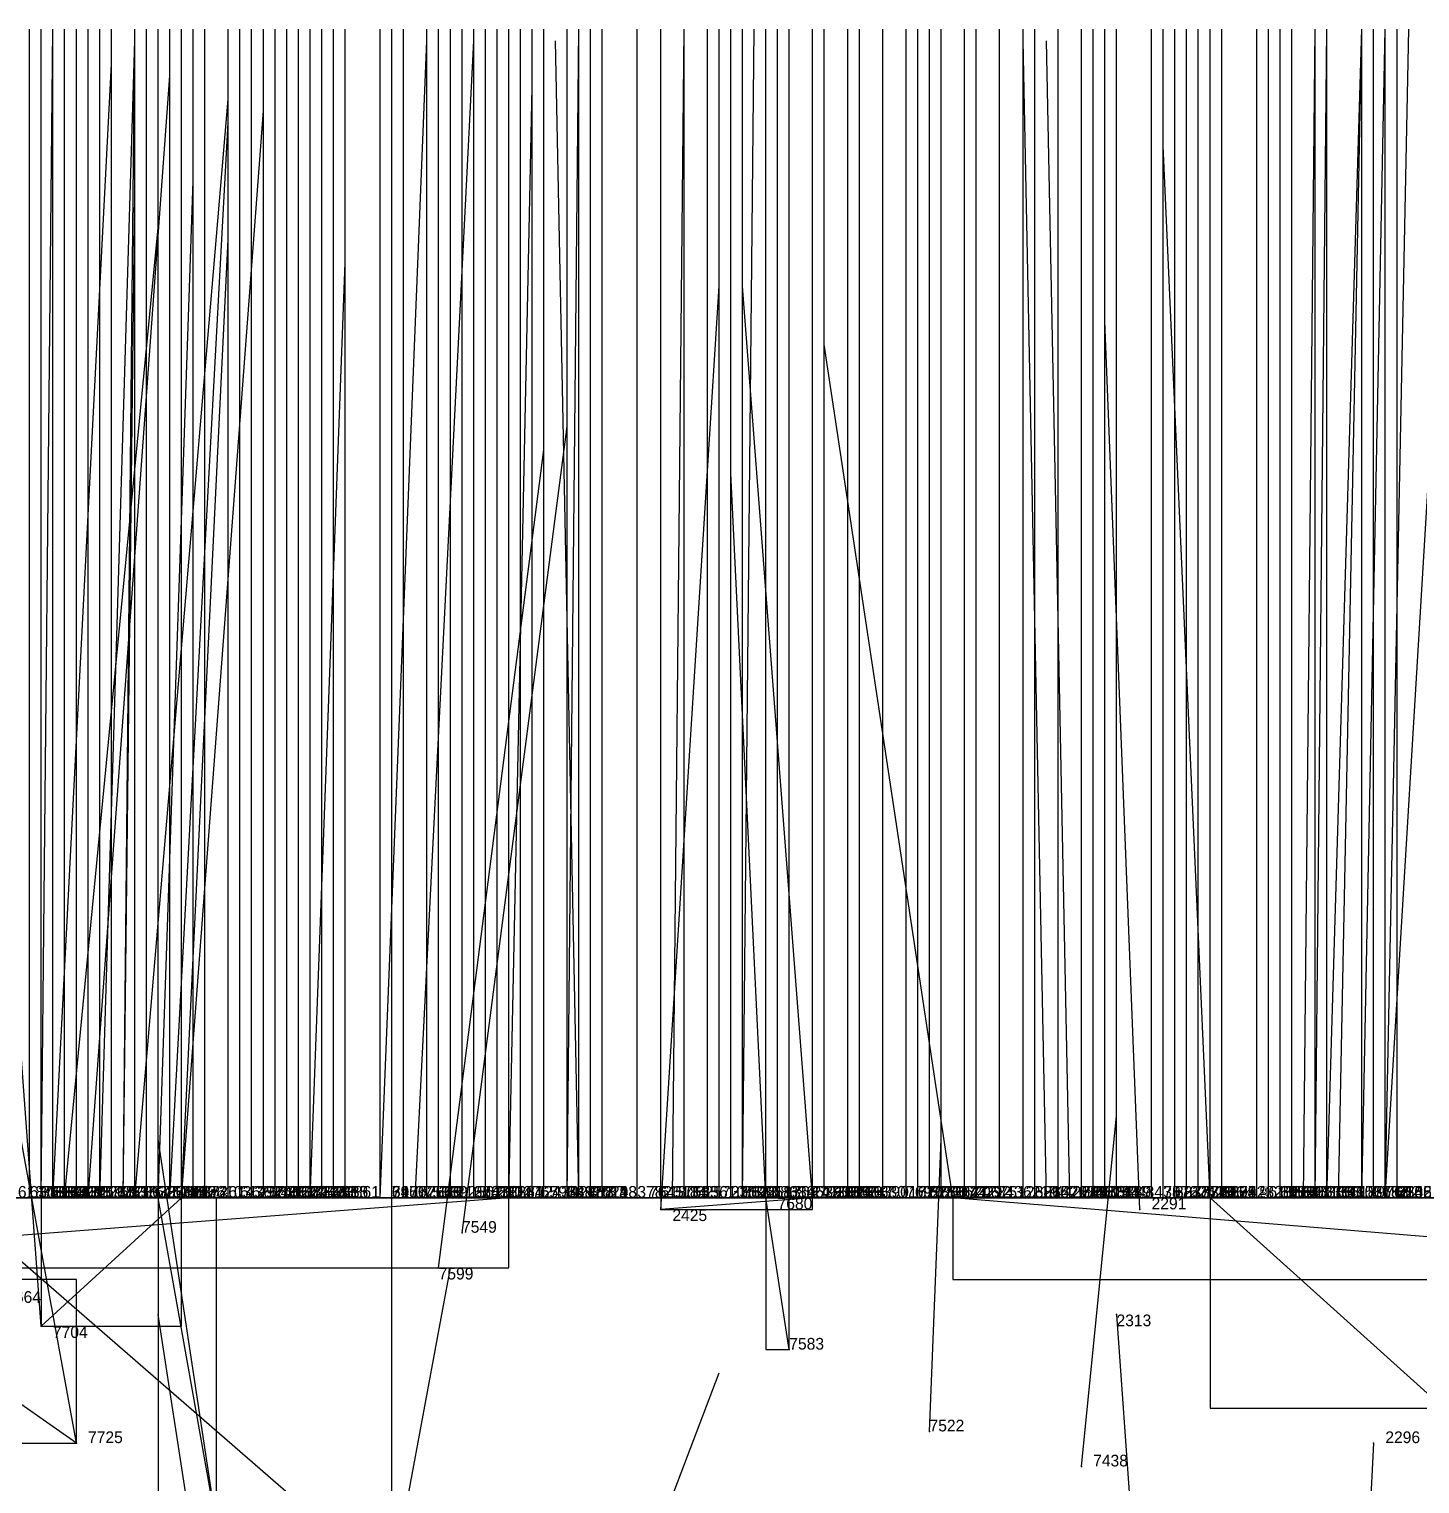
# Model space of a CAD drawing. Extents: x -0.07 to 1.1, y -0.07 to 1.1.
# Drawn here: x 0.792 to 0.911, y 0.9755 to 1.1 of the extents above; entities that cross this region are included whole.
import ezdxf

# ---------------------------------------------------------------- set-up
doc = ezdxf.new("R2010")
doc.units = 0
for name, color, linetype in [('Clients', 3, 'CONTINUOUS'), ('Facilities', 3, 'CONTINUOUS'), ('Facilities_lines', 3, 'CONTINUOUS'), ('Min_max_boxes', 1, 'CONTINUOUS'), ('Normals', 1, 'CONTINUOUS'), ('Source_points', 5, 'CONTINUOUS'), ('Text', 3, 'CONTINUOUS')]:
    doc.layers.add(name, color=color, linetype=linetype)

msp = doc.modelspace()

# ---------------------------------------------------------------- linework, layer by layer
at = {"layer": 'Clients', "color": 5}
for p in [(0.792, 1, 0.484), (0.793, 1, 0.161), (0.794, 1, 0.387), (0.794, 1, 0.425), (0.794, 1, 0.747), (0.795, 1, 0.404), (0.796, 1, 0.502), (0.797, 1, 0.424), (0.797, 1, 0.558), (0.798, 1, 0.571), (0.799, 1, 0.252), (0.8, 1, 0.984), (0.801, 1, 0.831), (0.802, 1, 0.346), (0.803, 1, 0.168), (0.803, 1, 0.984), (0.804, 1, 0.355), (0.805, 1, 0.173), (0.805, 1, 0.414), (0.805, 1, 0.744), (0.805, 1, 0.783), (0.806, 1, 0.631), (0.807, 1, 0.505), (0.809, 1, 0.633), (0.81, 1, 0.617), (0.811, 1, 0.713), (0.811, 1, 0.674), (0.812, 1, 0.136), (0.812, 1, 0.732), (0.813, 1, 0.1), (0.813, 1, 0.78), (0.814, 1, 0.285), (0.815, 1, 0.548), (0.815, 1, 0.743), (0.816, 1, 0.431), (0.816, 1, 0.236), (0.817, 1, 0.128), (0.817, 1, 0.122), (0.818, 1, 0.342), (0.819, 1, 0.439), (0.822, 1, 0.254), (0.823, 1, 0.55), (0.824, 1, 0.275), (0.826, 1, 0.096), (0.826, 1, 0.239), (0.826, 1, 0.871), (0.827, 1, 0.474), (0.828, 1, 0.331), (0.829, 1, 0.286), (0.829, 1, 0.636), (0.83, 1, 0.182), (0.83, 1, 0.728), (0.832, 1, 0.725), (0.833, 1, 0.627), (0.834, 1, 0.838), (0.835, 1, 0.809), (0.836, 1, 0.18), (0.838, 1, 0.104), (0.838, 1, 0.429), (0.838, 1, 0.607), (0.839, 1, 0.143), (0.839, 1, 0.42), (0.839, 1, 0.208), (0.841, 1, 0.714), (0.841, 1, 0.658), (0.844, 1, 0.279), (0.844, 1, 0.778), (0.846, 1, 0.539), (0.846, 1, 0.706), (0.848, 1, 0.579), (0.848, 1, 0.793), (0.85, 1, 0.659), (0.851, 1, 0.255), (0.852, 1, 0.157), (0.853, 1, 0.409), (0.853, 1, 0.325), (0.855, 1, 0.128), (0.855, 1, 0.664), (0.855, 1, 1), (0.857, 1, 0.547), (0.857, 1, 0.585), (0.859, 1, 0.396), (0.86, 1, 0.092), (0.86, 1, 0.117), (0.86, 1, 0.43), (0.86, 1, 0.319), (0.862, 1, 0.332), (0.862, 1, 0.512), (0.863, 1, 0.302), (0.863, 1, 0.492), (0.863, 1, 0.598), (0.865, 1, 0.287), (0.867, 1, 0.742), (0.867, 1, 0.867), (0.868, 1, 0.561), (0.868, 1, 0.807), (0.869, 1, 0.315), (0.869, 1, 0.697), (0.87, 1, 0.374), (0.87, 1, 0.279), (0.871, 1, 0.003), (0.872, 1, 0.722), (0.873, 1, 0.13), (0.875, 1, 0.827), (0.877, 1, 0.36), (0.877, 1, 0.682), (0.878, 1, 0.588), (0.88, 1, 0.224), (0.88, 1, 0.842), (0.882, 1, 0.123), (0.882, 1, 0.238), (0.882, 1, 0.163), (0.882, 1, 0.714), (0.884, 1, 0.291), (0.884, 1, 0.613), (0.885, 1, 0.127), (0.885, 1, 0.751), (0.888, 1, 0.764), (0.889, 1, 0.278), (0.889, 1, 0.547), (0.891, 1, 0.849), (0.892, 1, 0.421), (0.892, 1, 0.167), (0.892, 1, 0.247), (0.893, 1, 0.019), (0.893, 1, 0.253), (0.893, 1, 0.513), (0.893, 1, 0.768), (0.894, 1, 0.29), (0.894, 1, 0.34), (0.894, 1, 0.518), (0.894, 1, 0.634), (0.894, 1, 0.678), (0.897, 1, 0.187), (0.898, 1, 0.441), (0.898, 1, 0.634), (0.899, 1, 0.447), (0.899, 1, 0.252), (0.899, 1, 0.15), (0.899, 1, 0.309), (0.9, 1, 0.489), (0.902, 1, 0.592), (0.903, 1, 0.427), (0.903, 1, 0.864), (0.906, 1, 0.571), (0.907, 1, 0.263), (0.908, 1, 0.226), (0.909, 1, 0.523), (0.909, 1, 0.77), (0.846, 0.999), (0.793, 0.989, 1)]:
    msp.add_point(p, dxfattribs=at)
at = {"layer": 'Facilities', "color": 3}
for p in [(0.793, 1, 0.9), (0.794, 1, 0.052), (0.795, 1, 0.017), (0.797, 1, 0.039), (0.798, 1, 0.917), (0.8, 1, 0.909), (0.801, 1, 0.035), (0.804, 1, 0.971), (0.805, 1, 0.969), (0.805, 1, 0.892), (0.805, 1, 0.988), (0.816, 1, 0.107), (0.816, 1, 0.994), (0.822, 1, 0.913), (0.825, 1, 0.919), (0.831, 1, 0.092), (0.833, 1, 0.033), (0.836, 1, 0.086), (0.838, 1, 0.9), (0.839, 1, 0.067), (0.84, 1, 0.727), (0.847, 1, 0.911), (0.853, 1, 0.913), (0.856, 1, 0.314), (0.859, 1, 0.002), (0.862, 1, 0.524), (0.87, 1, 0.437), (0.873, 1, 0.092), (0.879, 1, 0.949), (0.881, 1, 0.927), (0.883, 1, 0.595), (0.883, 1, 0.957), (0.888, 1, 0.258), (0.89, 1, 0.086), (0.898, 1, 0.733), (0.899, 1, 0.786), (0.901, 1, 0.086), (0.902, 1, 0.45), (0.904, 1, 0.73), (0.906, 1, 0.875), (0.908, 1, 0.085), (0.908, 1, 0.817), (0.887, 0.999), (0.829, 0.997, 1), (0.827, 0.994, 1), (0.885, 0.99), (0.857, 0.987, 1), (0.869, 0.98, 1), (0.796, 0.979, 1), (0.907, 0.979), (0.882, 0.977, 1)]:
    msp.add_point(p, dxfattribs=at)
at = {"layer": 'Facilities_lines', "color": 3}
for p, q in [((0.862, 1, 0.524), (0.689, 1, 0.493)), ((0.862, 1, 0.524), (0.702, 1, 0.477)), ((0.862, 1, 0.524), (0.714, 1, 0.547)), ((0.84, 1, 0.727), (0.72, 1, 0.743)), ((0.84, 1, 0.727), (0.726, 1, 0.754)), ((0.862, 1, 0.524), (0.727, 1, 0.516)), ((0.87, 1, 0.437), (0.728, 1, 0.441)), ((0.87, 1, 0.437), (0.728, 1, 0.456)), ((0.84, 1, 0.727), (0.732, 1, 0.66)), ((0.856, 1, 0.314), (0.733, 1, 0.273)), ((0.862, 1, 0.524), (0.733, 1, 0.501)), ((0.84, 1, 0.727), (0.738, 1, 0.65)), ((0.84, 1, 0.727), (0.739, 1, 0.667)), ((0.84, 1, 0.727), (0.74, 1, 0.648)), ((0.888, 1, 0.258), (0.741, 1, 0.242)), ((0.862, 1, 0.524), (0.741, 1, 0.563)), ((0.862, 1, 0.524), (0.742, 1, 0.521)), ((0.87, 1, 0.437), (0.746, 1, 0.446)), ((0.862, 1, 0.524), (0.746, 1, 0.556)), ((0.888, 1, 0.258), (0.749, 1, 0.231)), ((0.888, 1, 0.258), (0.75, 1, 0.251)), ((0.856, 1, 0.314), (0.75, 1, 0.308)), ((0.888, 1, 0.258), (0.751, 1, 0.246)), ((0.87, 1, 0.437), (0.752, 1, 0.428)), ((0.856, 1, 0.314), (0.753, 1, 0.317)), ((0.87, 1, 0.437), (0.754, 1, 0.462)), ((0.833, 1, 0.033), (0.755, 0.994)), ((0.84, 1, 0.727), (0.755, 1, 0.776)), ((0.87, 1, 0.437), (0.757, 1, 0.435)), ((0.862, 1, 0.524), (0.757, 1, 0.524)), ((0.856, 1, 0.314), (0.762, 1, 0.28)), ((0.888, 1, 0.258), (0.763, 1, 0.255)), ((0.84, 1, 0.727), (0.763, 1, 0.711)), ((0.883, 1, 0.595), (0.763, 1, 0.591)), ((0.87, 1, 0.437), (0.765, 1, 0.392)), ((0.87, 1, 0.437), (0.765, 1, 0.464)), ((0.84, 1, 0.727), (0.768, 1, 0.724)), ((0.883, 1, 0.595), (0.769, 1, 0.577)), ((0.84, 1, 0.727), (0.771, 1, 0.78)), ((0.805, 1, 0.892), (0.772, 1, 0.887)), ((0.84, 1, 0.727), (0.773, 1, 0.76)), ((0.862, 1, 0.524), (0.778, 1, 0.507)), ((0.888, 1, 0.258), (0.779, 1, 0.237)), ((0.84, 1, 0.727), (0.779, 1, 0.658)), ((0.84, 1, 0.727), (0.78, 1, 0.77)), ((0.862, 1, 0.524), (0.781, 1, 0.554)), ((0.816, 1, 0.107), (0.783, 1, 0.204)), ((0.856, 1, 0.314), (0.785, 1, 0.352)), ((0.84, 1, 0.727), (0.785, 1, 0.681)), ((0.823, 0.967, 1), (0.785, 1, 0.998)), ((0.816, 1, 0.107), (0.787, 1, 0.183)), ((0.816, 1, 0.107), (0.787, 1, 0.122)), ((0.816, 1, 0.107), (0.788, 1, 0.175)), ((0.816, 1, 0.107), (0.789, 1, 0.186)), ((0.862, 1, 0.524), (0.789, 1, 0.555)), ((0.862, 1, 0.524), (0.791, 1, 0.533)), ((0.84, 1, 0.727), (0.791, 1, 0.679)), ((0.862, 1, 0.524), (0.792, 1, 0.484)), ((0.816, 1, 0.107), (0.793, 1, 0.161)), ((0.805, 1, 0.969), (0.793, 0.989, 1)), ((0.87, 1, 0.437), (0.794, 1, 0.387)), ((0.87, 1, 0.437), (0.794, 1, 0.425)), ((0.84, 1, 0.727), (0.794, 1, 0.747)), ((0.87, 1, 0.437), (0.795, 1, 0.404)), ((0.862, 1, 0.524), (0.796, 1, 0.502)), ((0.87, 1, 0.437), (0.797, 1, 0.424)), ((0.862, 1, 0.524), (0.797, 1, 0.558)), ((0.883, 1, 0.595), (0.798, 1, 0.571)), ((0.888, 1, 0.258), (0.799, 1, 0.252)), ((0.804, 1, 0.971), (0.8, 1, 0.984)), ((0.805, 1, 0.892), (0.801, 1, 0.831)), ((0.856, 1, 0.314), (0.802, 1, 0.346)), ((0.816, 1, 0.107), (0.803, 1, 0.168)), ((0.808, 0.972, 1), (0.803, 1, 0.984)), ((0.856, 1, 0.314), (0.804, 1, 0.355)), ((0.816, 1, 0.107), (0.805, 1, 0.173)), ((0.87, 1, 0.437), (0.805, 1, 0.414)), ((0.84, 1, 0.727), (0.805, 1, 0.744)), ((0.84, 1, 0.727), (0.805, 1, 0.783)), ((0.805, 1, 0.892), (0.826, 1, 0.871)), ((0.805, 1, 0.892), (0.867, 1, 0.867)), ((0.883, 1, 0.595), (0.806, 1, 0.631)), ((0.862, 1, 0.524), (0.807, 1, 0.505)), ((0.883, 1, 0.595), (0.809, 1, 0.633)), ((0.883, 1, 0.595), (0.81, 1, 0.617)), ((0.84, 1, 0.727), (0.811, 1, 0.713)), ((0.84, 1, 0.727), (0.811, 1, 0.674)), ((0.816, 1, 0.107), (0.812, 1, 0.136)), ((0.84, 1, 0.727), (0.812, 1, 0.732)), ((0.816, 1, 0.107), (0.813, 1, 0.1)), ((0.84, 1, 0.727), (0.813, 1, 0.78)), ((0.856, 1, 0.314), (0.814, 1, 0.285)), ((0.862, 1, 0.524), (0.815, 1, 0.548)), ((0.84, 1, 0.727), (0.815, 1, 0.743)), ((0.816, 1, 0.107), (0.882, 1, 0.123)), ((0.816, 1, 0.107), (0.873, 1, 0.13)), ((0.816, 1, 0.107), (0.852, 1, 0.157)), ((0.816, 1, 0.107), (0.817, 1, 0.128)), ((0.816, 1, 0.107), (0.86, 1, 0.117)), ((0.816, 1, 0.107), (0.817, 1, 0.122)), ((0.816, 1, 0.107), (0.885, 1, 0.127)), ((0.816, 1, 0.107), (0.838, 1, 0.104)), ((0.816, 1, 0.107), (0.839, 1, 0.143)), ((0.816, 1, 0.107), (0.836, 1, 0.18)), ((0.816, 1, 0.107), (0.826, 1, 0.096)), ((0.816, 1, 0.107), (0.83, 1, 0.182)), ((0.816, 1, 0.107), (0.855, 1, 0.128)), ((0.87, 1, 0.437), (0.816, 1, 0.431)), ((0.888, 1, 0.258), (0.816, 1, 0.236)), ((0.856, 1, 0.314), (0.818, 1, 0.342)), ((0.87, 1, 0.437), (0.819, 1, 0.439)), ((0.888, 1, 0.258), (0.822, 1, 0.254)), ((0.862, 1, 0.524), (0.823, 1, 0.55)), ((0.856, 1, 0.314), (0.824, 1, 0.275)), ((0.888, 1, 0.258), (0.826, 1, 0.239)), ((0.87, 1, 0.437), (0.827, 1, 0.474)), ((0.856, 1, 0.314), (0.828, 1, 0.331)), ((0.856, 1, 0.314), (0.829, 1, 0.286)), ((0.883, 1, 0.595), (0.829, 1, 0.636)), ((0.84, 1, 0.727), (0.83, 1, 0.728)), ((0.84, 1, 0.727), (0.832, 1, 0.725)), ((0.883, 1, 0.595), (0.833, 1, 0.627)), ((0.899, 1, 0.786), (0.834, 1, 0.838)), ((0.899, 1, 0.786), (0.835, 1, 0.809)), ((0.87, 1, 0.437), (0.838, 1, 0.429)), ((0.883, 1, 0.595), (0.838, 1, 0.607)), ((0.87, 1, 0.437), (0.839, 1, 0.42)), ((0.888, 1, 0.258), (0.839, 1, 0.208)), ((0.84, 1, 0.727), (0.882, 1, 0.714)), ((0.84, 1, 0.727), (0.846, 1, 0.706)), ((0.84, 1, 0.727), (0.841, 1, 0.714)), ((0.84, 1, 0.727), (0.869, 1, 0.697)), ((0.84, 1, 0.727), (0.841, 1, 0.658)), ((0.84, 1, 0.727), (0.872, 1, 0.722)), ((0.84, 1, 0.727), (0.85, 1, 0.659)), ((0.84, 1, 0.727), (0.855, 1, 0.664)), ((0.84, 1, 0.727), (0.877, 1, 0.682)), ((0.84, 1, 0.727), (0.867, 1, 0.742)), ((0.84, 1, 0.727), (0.844, 1, 0.778)), ((0.856, 1, 0.314), (0.844, 1, 0.279)), ((0.859, 1, 0.002), (0.846, 0.999)), ((0.862, 1, 0.524), (0.846, 1, 0.539)), ((0.883, 1, 0.595), (0.848, 1, 0.579)), ((0.899, 1, 0.786), (0.848, 1, 0.793)), ((0.888, 1, 0.258), (0.851, 1, 0.255)), ((0.87, 1, 0.437), (0.853, 1, 0.409)), ((0.856, 1, 0.314), (0.853, 1, 0.325)), ((0.857, 0.987, 1), (0.855, 1, 1)), ((0.856, 1, 0.314), (0.877, 1, 0.36)), ((0.856, 1, 0.314), (0.869, 1, 0.315)), ((0.856, 1, 0.314), (0.899, 1, 0.309)), ((0.856, 1, 0.314), (0.863, 1, 0.302)), ((0.856, 1, 0.314), (0.862, 1, 0.332)), ((0.856, 1, 0.314), (0.865, 1, 0.287)), ((0.856, 1, 0.314), (0.86, 1, 0.319)), ((0.856, 1, 0.314), (0.894, 1, 0.34)), ((0.862, 1, 0.524), (0.857, 1, 0.547)), ((0.883, 1, 0.595), (0.857, 1, 0.585)), ((0.87, 1, 0.437), (0.859, 1, 0.396)), ((0.873, 1, 0.092), (0.86, 1, 0.092)), ((0.87, 1, 0.437), (0.86, 1, 0.43)), ((0.862, 1, 0.524), (0.863, 1, 0.492)), ((0.862, 1, 0.524), (0.9, 1, 0.489)), ((0.862, 1, 0.524), (0.909, 1, 0.523)), ((0.862, 1, 0.524), (0.862, 1, 0.512)), ((0.862, 1, 0.524), (0.893, 1, 0.513)), ((0.862, 1, 0.524), (0.889, 1, 0.547)), ((0.862, 1, 0.524), (0.868, 1, 0.561)), ((0.862, 1, 0.524), (0.894, 1, 0.518)), ((0.883, 1, 0.595), (0.863, 1, 0.598)), ((0.899, 1, 0.786), (0.868, 1, 0.807)), ((0.87, 1, 0.437), (0.892, 1, 0.421)), ((0.87, 1, 0.437), (0.899, 1, 0.447)), ((0.87, 1, 0.437), (0.87, 1, 0.374)), ((0.87, 1, 0.437), (0.898, 1, 0.441)), ((0.87, 1, 0.437), (0.903, 1, 0.427)), ((0.888, 1, 0.258), (0.87, 1, 0.279)), ((0.956, 0.993), (0.871, 1, 0.003)), ((0.899, 1, 0.786), (0.875, 1, 0.827)), ((0.883, 1, 0.595), (0.878, 1, 0.588)), ((0.888, 1, 0.258), (0.88, 1, 0.224)), ((0.899, 1, 0.786), (0.88, 1, 0.842)), ((0.888, 1, 0.258), (0.882, 1, 0.238)), ((0.888, 1, 0.258), (0.882, 1, 0.163)), ((0.883, 1, 0.595), (0.898, 1, 0.634)), ((0.883, 1, 0.595), (0.894, 1, 0.634)), ((0.883, 1, 0.595), (0.884, 1, 0.613)), ((0.883, 1, 0.595), (0.906, 1, 0.571)), ((0.883, 1, 0.595), (0.902, 1, 0.592)), ((0.883, 1, 0.595), (0.894, 1, 0.678)), ((0.888, 1, 0.258), (0.884, 1, 0.291)), ((0.899, 1, 0.786), (0.885, 1, 0.751)), ((0.888, 1, 0.258), (0.899, 1, 0.252)), ((0.888, 1, 0.258), (0.897, 1, 0.187)), ((0.888, 1, 0.258), (0.899, 1, 0.15)), ((0.888, 1, 0.258), (0.908, 1, 0.226)), ((0.888, 1, 0.258), (0.892, 1, 0.167)), ((0.888, 1, 0.258), (0.907, 1, 0.263)), ((0.888, 1, 0.258), (0.914, 1, 0.271)), ((0.888, 1, 0.258), (0.893, 1, 0.253)), ((0.888, 1, 0.258), (0.894, 1, 0.29)), ((0.888, 1, 0.258), (0.889, 1, 0.278)), ((0.888, 1, 0.258), (0.892, 1, 0.247)), ((0.899, 1, 0.786), (0.888, 1, 0.764)), ((0.899, 1, 0.786), (0.891, 1, 0.849)), ((0.913, 0.982), (0.893, 1, 0.019)), ((0.899, 1, 0.786), (0.893, 1, 0.768)), ((0.899, 1, 0.786), (0.909, 1, 0.77)), ((0.906, 1, 0.875), (0.903, 1, 0.864)), ((0.796, 0.979, 1), (0.776, 0.993, 1))]:
    msp.add_line(p, q, dxfattribs=at)
at = {"layer": 'Min_max_boxes', "color": 1}
for p, q in [((0.689, 1, 0.477), (0.909, 1, 0.477)), ((0.909, 1, 0.477), (0.689, 1, 0.477)), ((0.689, 1, 0.563), (0.909, 1, 0.563)), ((0.909, 1, 0.563), (0.689, 1, 0.563)), ((0.72, 1, 0.648), (0.882, 1, 0.648)), ((0.882, 1, 0.648), (0.72, 1, 0.648)), ((0.72, 1, 0.783), (0.882, 1, 0.783)), ((0.882, 1, 0.783), (0.72, 1, 0.783)), ((0.728, 1, 0.374), (0.903, 1, 0.374)), ((0.903, 1, 0.374), (0.728, 1, 0.374)), ((0.728, 1, 0.474), (0.903, 1, 0.474)), ((0.903, 1, 0.474), (0.728, 1, 0.474)), ((0.733, 1, 0.273), (0.899, 1, 0.273)), ((0.899, 1, 0.273), (0.733, 1, 0.273)), ((0.733, 1, 0.36), (0.899, 1, 0.36)), ((0.899, 1, 0.36), (0.733, 1, 0.36)), ((0.741, 1, 0.15), (0.914, 1, 0.15)), ((0.914, 1, 0.15), (0.741, 1, 0.15)), ((0.741, 1, 0.291), (0.914, 1, 0.291)), ((0.914, 1, 0.291), (0.741, 1, 0.291)), ((0.833, 1), (0.755, 1)), ((0.833, 1, 0.033), (0.755, 1, 0.033)), ((0.763, 1, 0.571), (0.906, 1, 0.571)), ((0.906, 1, 0.571), (0.763, 1, 0.571)), ((0.763, 1, 0.678), (0.906, 1, 0.678)), ((0.906, 1, 0.678), (0.763, 1, 0.678)), ((0.772, 1, 0.831), (0.867, 1, 0.831)), ((0.867, 1, 0.831), (0.772, 1, 0.831)), ((0.772, 1, 0.892), (0.867, 1, 0.892)), ((0.867, 1, 0.892), (0.772, 1, 0.892)), ((0.783, 1, 0.096), (0.885, 1, 0.096)), ((0.885, 1, 0.096), (0.783, 1, 0.096)), ((0.783, 1, 0.204), (0.885, 1, 0.204)), ((0.885, 1, 0.204), (0.783, 1, 0.204)), ((0.823, 1, 0.998), (0.785, 1, 0.998)), ((0.823, 1, 1), (0.785, 1, 1)), ((0.805, 1, 0.969), (0.793, 1, 0.969)), ((0.793, 1, 0.969), (0.793, 0.989, 0.969)), ((0.805, 1, 1), (0.793, 1, 1)), ((0.793, 1, 1), (0.793, 0.989, 1)), ((0.793, 1, 0.969), (0.793, 1, 1)), ((0.8, 1, 0.971), (0.804, 1, 0.971)), ((0.804, 1, 0.971), (0.8, 1, 0.971)), ((0.8, 1, 0.971), (0.8, 1, 0.971)), ((0.8, 1, 0.984), (0.804, 1, 0.984)), ((0.804, 1, 0.984), (0.8, 1, 0.984)), ((0.8, 1, 0.984), (0.8, 1, 0.984)), ((0.8, 1, 0.971), (0.8, 1, 0.984)), ((0.8, 1, 0.971), (0.8, 1, 0.984)), ((0.808, 1, 0.984), (0.803, 1, 0.984)), ((0.803, 1, 0.984), (0.803, 0.972, 0.984)), ((0.808, 1, 1), (0.803, 1, 1)), ((0.803, 1, 1), (0.803, 0.972, 1)), ((0.803, 1, 0.984), (0.803, 1, 1)), ((0.804, 1, 0.971), (0.804, 1, 0.971)), ((0.804, 1, 0.984), (0.804, 1, 0.984)), ((0.804, 1, 0.971), (0.804, 1, 0.984)), ((0.804, 1, 0.971), (0.804, 1, 0.984)), ((0.805, 0.989, 0.969), (0.805, 1, 0.969)), ((0.805, 0.989, 1), (0.805, 1, 1)), ((0.805, 1, 0.969), (0.805, 1, 1)), ((0.808, 0.972, 0.984), (0.808, 1, 0.984)), ((0.808, 0.972, 1), (0.808, 1, 1)), ((0.808, 1, 0.984), (0.808, 1, 1)), ((0.823, 0.967, 0.998), (0.823, 1, 0.998)), ((0.823, 0.967, 1), (0.823, 1, 1)), ((0.823, 1, 0.998), (0.823, 1, 1)), ((0.833, 0.994), (0.833, 1)), ((0.833, 0.994, 0.033), (0.833, 1, 0.033)), ((0.833, 1), (0.833, 1, 0.033)), ((0.834, 1, 0.751), (0.909, 1, 0.751)), ((0.909, 1, 0.751), (0.834, 1, 0.751)), ((0.834, 1, 0.751), (0.834, 1, 0.751)), ((0.834, 1, 0.849), (0.909, 1, 0.849)), ((0.909, 1, 0.849), (0.834, 1, 0.849)), ((0.834, 1, 0.849), (0.834, 1, 0.849)), ((0.834, 1, 0.751), (0.834, 1, 0.849)), ((0.834, 1, 0.751), (0.834, 1, 0.849)), ((0.859, 1), (0.846, 1)), ((0.846, 1), (0.846, 0.999)), ((0.859, 1, 0.002), (0.846, 1, 0.002)), ((0.846, 1, 0.002), (0.846, 0.999, 0.002)), ((0.846, 1), (0.846, 1, 0.002)), ((0.857, 1, 1), (0.855, 1, 1)), ((0.855, 1, 1), (0.855, 0.987, 1)), ((0.857, 1, 1), (0.855, 1, 1)), ((0.855, 1, 1), (0.855, 0.987, 1)), ((0.855, 1, 1), (0.855, 1, 1)), ((0.857, 0.987, 1), (0.857, 1, 1)), ((0.857, 0.987, 1), (0.857, 1, 1)), ((0.857, 1, 1), (0.857, 1, 1)), ((0.859, 0.999), (0.859, 1)), ((0.859, 0.999, 0.002), (0.859, 1, 0.002)), ((0.859, 1), (0.859, 1, 0.002)), ((0.86, 1, 0.092), (0.873, 1, 0.092)), ((0.873, 1, 0.092), (0.86, 1, 0.092)), ((0.86, 1, 0.092), (0.86, 1, 0.092)), ((0.86, 1, 0.092), (0.873, 1, 0.092)), ((0.873, 1, 0.092), (0.86, 1, 0.092)), ((0.86, 1, 0.092), (0.86, 1, 0.092)), ((0.86, 1, 0.092), (0.86, 1, 0.092)), ((0.86, 1, 0.092), (0.86, 1, 0.092)), ((0.867, 1, 0.831), (0.867, 1, 0.831)), ((0.867, 1, 0.892), (0.867, 1, 0.892)), ((0.867, 1, 0.831), (0.867, 1, 0.892)), ((0.867, 1, 0.831), (0.867, 1, 0.892)), ((0.956, 1), (0.871, 1)), ((0.871, 1), (0.871, 0.993)), ((0.956, 1, 0.003), (0.871, 1, 0.003)), ((0.871, 1, 0.003), (0.871, 0.993, 0.003)), ((0.871, 1), (0.871, 1, 0.003)), ((0.873, 1, 0.092), (0.873, 1, 0.092)), ((0.873, 1, 0.092), (0.873, 1, 0.092)), ((0.873, 1, 0.092), (0.873, 1, 0.092)), ((0.873, 1, 0.092), (0.873, 1, 0.092)), ((0.882, 1, 0.648), (0.882, 1, 0.648)), ((0.882, 1, 0.783), (0.882, 1, 0.783)), ((0.882, 1, 0.648), (0.882, 1, 0.783)), ((0.882, 1, 0.648), (0.882, 1, 0.783)), ((0.885, 1, 0.096), (0.885, 1, 0.096)), ((0.885, 1, 0.204), (0.885, 1, 0.204)), ((0.885, 1, 0.096), (0.885, 1, 0.204)), ((0.885, 1, 0.096), (0.885, 1, 0.204)), ((0.913, 1), (0.893, 1)), ((0.893, 1), (0.893, 0.982)), ((0.913, 1, 0.019), (0.893, 1, 0.019)), ((0.893, 1, 0.019), (0.893, 0.982, 0.019)), ((0.893, 1), (0.893, 1, 0.019)), ((0.899, 1, 0.273), (0.899, 1, 0.273)), ((0.899, 1, 0.36), (0.899, 1, 0.36)), ((0.899, 1, 0.273), (0.899, 1, 0.36)), ((0.899, 1, 0.273), (0.899, 1, 0.36)), ((0.903, 1, 0.374), (0.903, 1, 0.374)), ((0.903, 1, 0.474), (0.903, 1, 0.474)), ((0.903, 1, 0.374), (0.903, 1, 0.474)), ((0.903, 1, 0.374), (0.903, 1, 0.474)), ((0.903, 1, 0.864), (0.906, 1, 0.864)), ((0.906, 1, 0.864), (0.903, 1, 0.864)), ((0.903, 1, 0.864), (0.903, 1, 0.864)), ((0.903, 1, 0.875), (0.906, 1, 0.875)), ((0.906, 1, 0.875), (0.903, 1, 0.875)), ((0.903, 1, 0.875), (0.903, 1, 0.875)), ((0.903, 1, 0.864), (0.903, 1, 0.875)), ((0.903, 1, 0.864), (0.903, 1, 0.875)), ((0.906, 1, 0.571), (0.906, 1, 0.571)), ((0.906, 1, 0.678), (0.906, 1, 0.678)), ((0.906, 1, 0.571), (0.906, 1, 0.678)), ((0.906, 1, 0.571), (0.906, 1, 0.678)), ((0.906, 1, 0.864), (0.906, 1, 0.864)), ((0.906, 1, 0.875), (0.906, 1, 0.875)), ((0.906, 1, 0.864), (0.906, 1, 0.875)), ((0.906, 1, 0.864), (0.906, 1, 0.875)), ((0.909, 1, 0.477), (0.909, 1, 0.477)), ((0.909, 1, 0.563), (0.909, 1, 0.563)), ((0.909, 1, 0.477), (0.909, 1, 0.563)), ((0.909, 1, 0.477), (0.909, 1, 0.563)), ((0.909, 1, 0.751), (0.909, 1, 0.751)), ((0.909, 1, 0.849), (0.909, 1, 0.849)), ((0.909, 1, 0.751), (0.909, 1, 0.849)), ((0.909, 1, 0.751), (0.909, 1, 0.849)), ((0.846, 0.999), (0.859, 0.999)), ((0.846, 0.999, 0.002), (0.859, 0.999, 0.002)), ((0.846, 0.999), (0.846, 0.999, 0.002)), ((0.859, 0.999), (0.859, 0.999, 0.002)), ((0.755, 0.994), (0.833, 0.994)), ((0.755, 0.994, 0.033), (0.833, 0.994, 0.033)), ((0.833, 0.994), (0.833, 0.994, 0.033)), ((0.796, 0.993, 1), (0.776, 0.993, 1)), ((0.796, 0.993, 1), (0.776, 0.993, 1)), ((0.796, 0.979, 1), (0.796, 0.993, 1)), ((0.796, 0.979, 1), (0.796, 0.993, 1)), ((0.796, 0.993, 1), (0.796, 0.993, 1)), ((0.871, 0.993), (0.956, 0.993)), ((0.871, 0.993, 0.003), (0.956, 0.993, 0.003)), ((0.871, 0.993), (0.871, 0.993, 0.003)), ((0.793, 0.989, 0.969), (0.805, 0.989, 0.969)), ((0.793, 0.989, 1), (0.805, 0.989, 1)), ((0.793, 0.989, 0.969), (0.793, 0.989, 1)), ((0.805, 0.989, 0.969), (0.805, 0.989, 1)), ((0.855, 0.987, 1), (0.857, 0.987, 1)), ((0.855, 0.987, 1), (0.857, 0.987, 1)), ((0.855, 0.987, 1), (0.855, 0.987, 1)), ((0.857, 0.987, 1), (0.857, 0.987, 1)), ((0.893, 0.982), (0.913, 0.982)), ((0.893, 0.982, 0.019), (0.913, 0.982, 0.019)), ((0.893, 0.982), (0.893, 0.982, 0.019)), ((0.776, 0.979, 1), (0.796, 0.979, 1)), ((0.776, 0.979, 1), (0.796, 0.979, 1)), ((0.796, 0.979, 1), (0.796, 0.979, 1))]:
    msp.add_line(p, q, dxfattribs=at)
at = {"layer": 'Normals', "color": 1}
for p, q in [((0.792, 1, 0.484), (0.792, 1.1, 0.484)), ((0.793, 1, 0.161), (0.793, 1.1, 0.161)), ((0.793, 1, 0.9), (0.794, 1.1, 0.904)), ((0.794, 1, 0.387), (0.794, 1.1, 0.387)), ((0.794, 1, 0.425), (0.794, 1.1, 0.425)), ((0.794, 1, 0.747), (0.794, 1.1, 0.747)), ((0.795, 1, 0.404), (0.795, 1.1, 0.404)), ((0.796, 1, 0.502), (0.796, 1.1, 0.502)), ((0.797, 1, 0.424), (0.797, 1.1, 0.424)), ((0.797, 1, 0.558), (0.797, 1.1, 0.558)), ((0.798, 1, 0.571), (0.798, 1.1, 0.571)), ((0.799, 1, 0.252), (0.799, 1.1, 0.252)), ((0.8, 1, 0.909), (0.801, 1.1, 0.916)), ((0.801, 1, 0.831), (0.801, 1.1, 0.831)), ((0.802, 1, 0.346), (0.802, 1.1, 0.346)), ((0.803, 1, 0.168), (0.803, 1.1, 0.168)), ((0.804, 1, 0.355), (0.804, 1.1, 0.355)), ((0.805, 1, 0.173), (0.805, 1.1, 0.173)), ((0.805, 1, 0.414), (0.805, 1.1, 0.414)), ((0.805, 1, 0.744), (0.805, 1.1, 0.744)), ((0.805, 1, 0.783), (0.805, 1.1, 0.783)), ((0.805, 1, 0.892), (0.805, 1.1, 0.892)), ((0.806, 1, 0.631), (0.806, 1.1, 0.631)), ((0.807, 1, 0.505), (0.807, 1.1, 0.505)), ((0.809, 1, 0.633), (0.809, 1.1, 0.633)), ((0.81, 1, 0.617), (0.81, 1.1, 0.617)), ((0.811, 1, 0.713), (0.811, 1.1, 0.713)), ((0.811, 1, 0.674), (0.811, 1.1, 0.674)), ((0.812, 1, 0.136), (0.812, 1.1, 0.136)), ((0.812, 1, 0.732), (0.812, 1.1, 0.732)), ((0.813, 1, 0.1), (0.813, 1.1, 0.1)), ((0.813, 1, 0.78), (0.813, 1.1, 0.78)), ((0.814, 1, 0.285), (0.814, 1.1, 0.285)), ((0.815, 1, 0.548), (0.815, 1.1, 0.548)), ((0.815, 1, 0.743), (0.815, 1.1, 0.743)), ((0.816, 1, 0.236), (0.816, 1.1, 0.236)), ((0.816, 1, 0.107), (0.816, 1.1, 0.107)), ((0.816, 1, 0.431), (0.816, 1.1, 0.431)), ((0.817, 1, 0.128), (0.817, 1.1, 0.128)), ((0.817, 1, 0.122), (0.817, 1.1, 0.122)), ((0.818, 1, 0.342), (0.818, 1.1, 0.342)), ((0.819, 1, 0.439), (0.819, 1.1, 0.439)), ((0.822, 1, 0.254), (0.822, 1.1, 0.254)), ((0.823, 1, 0.55), (0.823, 1.1, 0.55)), ((0.824, 1, 0.275), (0.824, 1.1, 0.275)), ((0.826, 1, 0.239), (0.826, 1.1, 0.239)), ((0.826, 1, 0.096), (0.826, 1.1, 0.096)), ((0.826, 1, 0.871), (0.826, 1.1, 0.871)), ((0.827, 1, 0.474), (0.827, 1.1, 0.474)), ((0.828, 1, 0.331), (0.828, 1.1, 0.331)), ((0.829, 1, 0.286), (0.829, 1.1, 0.286)), ((0.829, 1, 0.636), (0.829, 1.1, 0.636)), ((0.83, 1, 0.182), (0.83, 1.1, 0.182)), ((0.83, 1, 0.728), (0.83, 1.1, 0.728)), ((0.831, 1, 0.092), (0.831, 1.1, 0.092)), ((0.832, 1, 0.725), (0.832, 1.1, 0.725)), ((0.833, 1, 0.627), (0.833, 1.1, 0.627)), ((0.834, 1, 0.838), (0.834, 1.1, 0.838)), ((0.835, 1, 0.809), (0.835, 1.1, 0.809)), ((0.836, 1, 0.086), (0.836, 1.1, 0.084)), ((0.836, 1, 0.18), (0.836, 1.1, 0.18)), ((0.838, 1, 0.104), (0.838, 1.1, 0.104)), ((0.838, 1, 0.429), (0.838, 1.1, 0.429)), ((0.838, 1, 0.607), (0.838, 1.1, 0.607)), ((0.838, 1, 0.9), (0.839, 1.1, 0.903)), ((0.839, 1, 0.143), (0.839, 1.1, 0.143)), ((0.839, 1, 0.208), (0.839, 1.1, 0.208)), ((0.839, 1, 0.42), (0.839, 1.1, 0.42)), ((0.84, 1, 0.727), (0.84, 1.1, 0.727)), ((0.841, 1, 0.714), (0.841, 1.1, 0.714)), ((0.841, 1, 0.658), (0.841, 1.1, 0.658)), ((0.844, 1, 0.279), (0.844, 1.1, 0.279)), ((0.844, 1, 0.778), (0.844, 1.1, 0.778)), ((0.846, 1, 0.706), (0.846, 1.1, 0.706)), ((0.846, 1, 0.539), (0.846, 1.1, 0.539)), ((0.847, 1, 0.911), (0.848, 1.1, 0.919)), ((0.848, 1, 0.579), (0.848, 1.1, 0.579)), ((0.848, 1, 0.793), (0.848, 1.1, 0.793)), ((0.85, 1, 0.659), (0.85, 1.1, 0.659)), ((0.851, 1, 0.255), (0.851, 1.1, 0.255)), ((0.852, 1, 0.157), (0.852, 1.1, 0.157)), ((0.853, 1, 0.325), (0.853, 1.1, 0.325)), ((0.853, 1, 0.409), (0.853, 1.1, 0.409)), ((0.853, 1, 0.913), (0.854, 1.1, 0.92)), ((0.855, 1, 0.128), (0.855, 1.1, 0.128)), ((0.855, 1, 0.664), (0.855, 1.1, 0.664)), ((0.856, 1, 0.314), (0.856, 1.1, 0.314)), ((0.857, 1, 0.547), (0.857, 1.1, 0.547)), ((0.857, 1, 0.585), (0.857, 1.1, 0.585)), ((0.859, 1, 0.396), (0.859, 1.1, 0.396)), ((0.86, 1, 0.092), (0.86, 1.1, 0.091)), ((0.86, 1, 0.117), (0.86, 1.1, 0.117)), ((0.86, 1, 0.43), (0.86, 1.1, 0.43)), ((0.86, 1, 0.319), (0.86, 1.1, 0.319)), ((0.862, 1, 0.332), (0.862, 1.1, 0.332)), ((0.862, 1, 0.512), (0.862, 1.1, 0.512)), ((0.862, 1, 0.524), (0.862, 1.1, 0.524)), ((0.863, 1, 0.492), (0.863, 1.1, 0.492)), ((0.863, 1, 0.302), (0.863, 1.1, 0.302)), ((0.863, 1, 0.598), (0.863, 1.1, 0.598)), ((0.865, 1, 0.287), (0.865, 1.1, 0.287)), ((0.867, 1, 0.742), (0.867, 1.1, 0.742)), ((0.867, 1, 0.867), (0.867, 1.1, 0.867)), ((0.868, 1, 0.561), (0.868, 1.1, 0.561)), ((0.868, 1, 0.807), (0.868, 1.1, 0.807)), ((0.869, 1, 0.315), (0.869, 1.1, 0.315)), ((0.869, 1, 0.697), (0.869, 1.1, 0.697)), ((0.87, 1, 0.437), (0.87, 1.1, 0.437)), ((0.87, 1, 0.279), (0.87, 1.1, 0.279)), ((0.87, 1, 0.374), (0.87, 1.1, 0.374)), ((0.872, 1, 0.722), (0.872, 1.1, 0.722)), ((0.873, 1, 0.092), (0.873, 1.1, 0.091)), ((0.873, 1, 0.13), (0.873, 1.1, 0.13)), ((0.875, 1, 0.827), (0.875, 1.1, 0.827)), ((0.877, 1, 0.36), (0.877, 1.1, 0.36)), ((0.877, 1, 0.682), (0.877, 1.1, 0.682)), ((0.878, 1, 0.588), (0.878, 1.1, 0.588)), ((0.88, 1, 0.224), (0.88, 1.1, 0.224)), ((0.88, 1, 0.842), (0.88, 1.1, 0.842)), ((0.882, 1, 0.123), (0.882, 1.1, 0.123)), ((0.882, 1, 0.238), (0.882, 1.1, 0.238)), ((0.882, 1, 0.163), (0.882, 1.1, 0.163)), ((0.882, 1, 0.714), (0.882, 1.1, 0.714)), ((0.883, 1, 0.595), (0.883, 1.1, 0.595)), ((0.884, 1, 0.291), (0.884, 1.1, 0.291)), ((0.884, 1, 0.613), (0.884, 1.1, 0.613)), ((0.885, 1, 0.127), (0.885, 1.1, 0.127)), ((0.885, 1, 0.751), (0.885, 1.1, 0.751)), ((0.888, 1, 0.258), (0.888, 1.1, 0.258)), ((0.888, 1, 0.764), (0.888, 1.1, 0.764)), ((0.889, 1, 0.278), (0.889, 1.1, 0.278)), ((0.889, 1, 0.547), (0.889, 1.1, 0.547)), ((0.89, 1, 0.086), (0.89, 1.1, 0.078)), ((0.891, 1, 0.849), (0.891, 1.1, 0.849)), ((0.892, 1, 0.247), (0.892, 1.1, 0.247)), ((0.892, 1, 0.167), (0.892, 1.1, 0.167)), ((0.892, 1, 0.421), (0.892, 1.1, 0.421)), ((0.893, 1, 0.253), (0.893, 1.1, 0.253)), ((0.893, 1, 0.513), (0.893, 1.1, 0.513)), ((0.893, 1, 0.768), (0.893, 1.1, 0.768)), ((0.894, 1, 0.29), (0.894, 1.1, 0.29)), ((0.894, 1, 0.34), (0.894, 1.1, 0.34)), ((0.894, 1, 0.678), (0.894, 1.1, 0.678)), ((0.894, 1, 0.634), (0.894, 1.1, 0.634)), ((0.894, 1, 0.518), (0.894, 1.1, 0.518)), ((0.897, 1, 0.187), (0.897, 1.1, 0.187)), ((0.898, 1, 0.441), (0.898, 1.1, 0.441)), ((0.898, 1, 0.634), (0.898, 1.1, 0.634)), ((0.898, 1, 0.733), (0.898, 1.1, 0.733)), ((0.899, 1, 0.252), (0.899, 1.1, 0.252)), ((0.899, 1, 0.15), (0.899, 1.1, 0.15)), ((0.899, 1, 0.309), (0.899, 1.1, 0.309)), ((0.899, 1, 0.447), (0.899, 1.1, 0.447)), ((0.899, 1, 0.786), (0.899, 1.1, 0.786)), ((0.9, 1, 0.489), (0.9, 1.1, 0.489)), ((0.901, 1, 0.086), (0.902, 1.1, 0.078)), ((0.902, 1, 0.45), (0.903, 1.1, 0.45)), ((0.902, 1, 0.592), (0.902, 1.1, 0.592)), ((0.903, 1, 0.427), (0.903, 1.1, 0.427)), ((0.903, 1, 0.864), (0.906, 1.1, 0.864)), ((0.904, 1, 0.73), (0.906, 1.1, 0.73)), ((0.906, 1, 0.571), (0.906, 1.1, 0.571)), ((0.906, 1, 0.875), (0.908, 1.1, 0.875)), ((0.907, 1, 0.263), (0.907, 1.1, 0.263)), ((0.908, 1, 0.085), (0.91, 1.1, 0.078)), ((0.908, 1, 0.226), (0.908, 1.1, 0.226)), ((0.908, 1, 0.817), (0.914, 1.1, 0.817)), ((0.909, 1, 0.523), (0.909, 1.1, 0.523)), ((0.909, 1, 0.77), (0.909, 1.1, 0.77)), ((0.798, 1, 0.917), (0.801, 1.099, 0.926)), ((0.822, 1, 0.913), (0.826, 1.099, 0.924)), ((0.825, 1, 0.919), (0.83, 1.099, 0.933)), ((0.839, 1, 0.067), (0.837, 1.099, 0.05)), ((0.879, 1, 0.949), (0.877, 1.099, 0.965)), ((0.881, 1, 0.927), (0.879, 1.099, 0.937)), ((0.794, 1, 0.052), (0.799, 1.097, 0.029)), ((0.797, 1, 0.039), (0.804, 1.096, 0.012)), ((0.883, 1, 0.957), (0.883, 1.096, 0.983)), ((0.833, 1, 0.033), (0.835, 1.095, 0.001)), ((0.801, 1, 0.035), (0.809, 1.094, 0.003)), ((0.804, 1, 0.971), (0.809, 1.092, 1.01)), ((0.805, 1, 0.969), (0.812, 1.093, 1.004)), ((0.893, 1, 0.019), (0.889, 1.09, -0.024)), ((0.803, 1, 0.984), (0.806, 1.087, 1.033)), ((0.8, 1, 0.984), (0.801, 1.086, 1.034)), ((0.795, 1, 0.017), (0.803, 1.083, -0.039)), ((0.805, 1, 0.988), (0.809, 1.082, 1.045)), ((0.816, 1, 0.994), (0.819, 1.08, 1.054)), ((0.846, 0.999), (0.851, 1.078, -0.061)), ((0.859, 1, 0.002), (0.853, 1.078, -0.061)), ((0.887, 0.999), (0.884, 1.075, -0.064)), ((0.871, 1, 0.003), (0.86, 1.073, -0.064)), ((0.829, 0.997, 1), (0.838, 1.066, 1.073)), ((0.827, 0.994, 1), (0.836, 1.064, 1.071)), ((0.855, 1, 1), (0.852, 1.062, 1.078)), ((0.793, 0.989, 1), (0.789, 1.043, 1.084)), ((0.857, 0.987, 1), (0.857, 1.034, 1.088)), ((0.796, 0.979, 1), (0.79, 1.012, 1.094)), ((0.882, 0.977, 1), (0.885, 1.007, 1.096)), ((0.808, 0.972, 1), (0.803, 1.005, 1.094)), ((0.869, 0.98, 1), (0.87, 1.005, 1.097)), ((0.823, 0.967, 1), (0.828, 0.994, 1.096)), ((0.807, 0.964, 1), (0.803, 0.99, 1.096)), ((0.885, 0.99), (0.89, 0.92, 0.072)), ((0.843, 0.964, 1), (0.851, 0.985, 1.098)), ((0.907, 0.979), (0.904, 0.92, 0.08))]:
    msp.add_line(p, q, dxfattribs=at)
at = {"layer": 'Source_points', "color": 5}
for p in [(0.792, 1, 0.484), (0.793, 1, 0.161), (0.793, 1, 0.9), (0.794, 1, 0.052), (0.794, 1, 0.387), (0.794, 1, 0.425), (0.794, 1, 0.747), (0.795, 1, 0.017), (0.795, 1, 0.404), (0.796, 1, 0.502), (0.797, 1, 0.039), (0.797, 1, 0.424), (0.797, 1, 0.558), (0.798, 1, 0.571), (0.798, 1, 0.917), (0.799, 1, 0.252), (0.8, 1, 0.909), (0.8, 1, 0.984), (0.801, 1, 0.035), (0.801, 1, 0.831), (0.802, 1, 0.346), (0.803, 1, 0.168), (0.803, 1, 0.984), (0.804, 1, 0.355), (0.804, 1, 0.971), (0.805, 1, 0.173), (0.805, 1, 0.414), (0.805, 1, 0.744), (0.805, 1, 0.783), (0.805, 1, 0.969), (0.805, 1, 0.892), (0.805, 1, 0.988), (0.806, 1, 0.631), (0.807, 1, 0.505), (0.809, 1, 0.633), (0.81, 1, 0.617), (0.811, 1, 0.713), (0.811, 1, 0.674), (0.812, 1, 0.136), (0.812, 1, 0.732), (0.813, 1, 0.1), (0.813, 1, 0.78), (0.814, 1, 0.285), (0.815, 1, 0.548), (0.815, 1, 0.743), (0.816, 1, 0.236), (0.816, 1, 0.107), (0.816, 1, 0.431), (0.816, 1, 0.994), (0.817, 1, 0.128), (0.817, 1, 0.122), (0.818, 1, 0.342), (0.819, 1, 0.439), (0.822, 1, 0.254), (0.822, 1, 0.913), (0.823, 1, 0.55), (0.824, 1, 0.275), (0.825, 1, 0.919), (0.826, 1, 0.239), (0.826, 1, 0.096), (0.826, 1, 0.871), (0.827, 1, 0.474), (0.828, 1, 0.331), (0.829, 1, 0.286), (0.829, 1, 0.636), (0.83, 1, 0.182), (0.83, 1, 0.728), (0.831, 1, 0.092), (0.832, 1, 0.725), (0.833, 1, 0.033), (0.833, 1, 0.627), (0.834, 1, 0.838), (0.835, 1, 0.809), (0.836, 1, 0.086), (0.836, 1, 0.18), (0.838, 1, 0.104), (0.838, 1, 0.429), (0.838, 1, 0.607), (0.838, 1, 0.9), (0.839, 1, 0.143), (0.839, 1, 0.067), (0.839, 1, 0.208), (0.839, 1, 0.42), (0.84, 1, 0.727), (0.841, 1, 0.714), (0.841, 1, 0.658), (0.844, 1, 0.279), (0.844, 1, 0.778), (0.846, 1, 0.706), (0.846, 1, 0.539), (0.847, 1, 0.911), (0.848, 1, 0.579), (0.848, 1, 0.793), (0.85, 1, 0.659), (0.851, 1, 0.255), (0.852, 1, 0.157), (0.853, 1, 0.325), (0.853, 1, 0.409), (0.853, 1, 0.913), (0.855, 1, 0.128), (0.855, 1, 0.664), (0.855, 1, 1), (0.856, 1, 0.314), (0.857, 1, 0.547), (0.857, 1, 0.585), (0.859, 1, 0.002), (0.859, 1, 0.396), (0.86, 1, 0.092), (0.86, 1, 0.117), (0.86, 1, 0.43), (0.86, 1, 0.319), (0.862, 1, 0.332), (0.862, 1, 0.512), (0.862, 1, 0.524), (0.863, 1, 0.492), (0.863, 1, 0.302), (0.863, 1, 0.598), (0.865, 1, 0.287), (0.867, 1, 0.742), (0.867, 1, 0.867), (0.868, 1, 0.561), (0.868, 1, 0.807), (0.869, 1, 0.315), (0.869, 1, 0.697), (0.87, 1, 0.437), (0.87, 1, 0.279), (0.87, 1, 0.374), (0.871, 1, 0.003), (0.872, 1, 0.722), (0.873, 1, 0.092), (0.873, 1, 0.13), (0.875, 1, 0.827), (0.877, 1, 0.36), (0.877, 1, 0.682), (0.878, 1, 0.588), (0.879, 1, 0.949), (0.88, 1, 0.224), (0.88, 1, 0.842), (0.881, 1, 0.927), (0.882, 1, 0.123), (0.882, 1, 0.238), (0.882, 1, 0.163), (0.882, 1, 0.714), (0.883, 1, 0.595), (0.883, 1, 0.957), (0.884, 1, 0.291), (0.884, 1, 0.613), (0.885, 1, 0.127), (0.885, 1, 0.751), (0.888, 1, 0.258), (0.888, 1, 0.764), (0.889, 1, 0.278), (0.889, 1, 0.547), (0.89, 1, 0.086), (0.891, 1, 0.849), (0.892, 1, 0.247), (0.892, 1, 0.167), (0.892, 1, 0.421), (0.893, 1, 0.019), (0.893, 1, 0.253), (0.893, 1, 0.513), (0.893, 1, 0.768), (0.894, 1, 0.29), (0.894, 1, 0.34), (0.894, 1, 0.678), (0.894, 1, 0.634), (0.894, 1, 0.518), (0.897, 1, 0.187), (0.898, 1, 0.441), (0.898, 1, 0.634), (0.898, 1, 0.733), (0.899, 1, 0.252), (0.899, 1, 0.15), (0.899, 1, 0.309), (0.899, 1, 0.447), (0.899, 1, 0.786), (0.9, 1, 0.489), (0.901, 1, 0.086), (0.902, 1, 0.45), (0.902, 1, 0.592), (0.903, 1, 0.427), (0.903, 1, 0.864), (0.904, 1, 0.73), (0.906, 1, 0.571), (0.906, 1, 0.875), (0.907, 1, 0.263), (0.908, 1, 0.085), (0.908, 1, 0.226), (0.908, 1, 0.817), (0.909, 1, 0.523), (0.909, 1, 0.77), (0.846, 0.999), (0.887, 0.999), (0.829, 0.997, 1), (0.827, 0.994, 1), (0.885, 0.99), (0.793, 0.989, 1), (0.857, 0.987, 1), (0.869, 0.98, 1), (0.796, 0.979, 1), (0.907, 0.979), (0.882, 0.977, 1)]:
    msp.add_point(p, dxfattribs=at)

# ---------------------------------------------------------------- texts
at = {"layer": 'Text', "color": 3}
for s, p in [('6187', (0.791, 1, 0.533)), ('6303', (0.792, 1, 0.679)), ('3899', (0.793, 1, 0.484)), ('7538', (0.793, 1, 0.9)), ('3817', (0.794, 1, 0.387)), ('2233', (0.794, 1, 0.052)), ('2364', (0.794, 1, 0.161)), ('6140', (0.794, 1, 0.747)), ('3767', (0.795, 1, 0.404)), ('3913', (0.795, 1, 0.425)), ('3915', (0.796, 1, 0.502)), ('2268', (0.796, 1, 0.017)), ('3769', (0.797, 1, 0.424)), ('2238', (0.798, 1, 0.039)), ('6263', (0.798, 1, 0.571)), ('6277', (0.798, 1, 0.558)), ('7503', (0.799, 1, 0.917)), ('2310', (0.8, 1, 0.252)), ('7533', (0.8, 1, 0.909)), ('7678', (0.8, 1, 0.984)), ('2367', (0.801, 1, 0.035)), ('7676', (0.802, 1, 0.831)), ('3826', (0.803, 1, 0.346)), ('2261', (0.803, 1, 0.168)), ('7448', (0.804, 1, 0.984)), ('3790', (0.805, 1, 0.355)), ('3857', (0.805, 1, 0.414)), ('7463', (0.805, 1, 0.971)), ('7532', (0.805, 1, 0.783)), ('7546', (0.805, 1, 0.969)), ('7703', (0.805, 1, 0.988)), ('2372', (0.806, 1, 0.173)), ('6172', (0.806, 1, 0.631)), ('6224', (0.806, 1, 0.744)), ('7603', (0.806, 1, 0.892)), ('6103', (0.808, 1, 0.505)), ('6143', (0.809, 1, 0.633)), ('6129', (0.81, 1, 0.617)), ('6256', (0.811, 1, 0.674)), ('6117', (0.812, 1, 0.713)), ('6240', (0.812, 1, 0.732)), ('2486', (0.813, 1, 0.136)), ('7562', (0.813, 1, 0.78)), ('3838', (0.814, 1, 0.285)), ('2507', (0.814, 1, 0.1)), ('6228', (0.815, 1, 0.548)), ('2437', (0.816, 1, 0.107)), ('6242', (0.816, 1, 0.743)), ('7439', (0.816, 1, 0.994)), ('3783', (0.817, 1, 0.431)), ('2337', (0.817, 1, 0.128)), ('2383', (0.817, 1, 0.236)), ('3855', (0.818, 1, 0.342)), ('2433', (0.818, 1, 0.122)), ('3861', (0.819, 1, 0.439)), ('3900', (0.823, 1, 0.254)), ('6177', (0.823, 1, 0.55)), ('7456', (0.823, 1, 0.913)), ('3750', (0.825, 1, 0.275)), ('2241', (0.826, 1, 0.239)), ('2500', (0.826, 1, 0.096)), ('7548', (0.826, 1, 0.919)), ('7673', (0.826, 1, 0.871)), ('3821', (0.827, 1, 0.474)), ('3925', (0.828, 1, 0.331)), ('3741', (0.83, 1, 0.286)), ('2503', (0.83, 1, 0.182)), ('6287', (0.83, 1, 0.636)), ('6230', (0.831, 1, 0.728)), ('2374', (0.832, 1, 0.092)), ('6102', (0.832, 1, 0.725)), ('2361', (0.833, 1, 0.033)), ('6234', (0.833, 1, 0.627)), ('7579', (0.835, 1, 0.838)), ('7659', (0.835, 1, 0.809)), ('2439', (0.836, 1, 0.086)), ('2474', (0.836, 1, 0.18)), ('3891', (0.838, 1, 0.429)), ('6217', (0.838, 1, 0.607)), ('7482', (0.838, 1, 0.9)), ('2281', (0.839, 1, 0.104)), ('2458', (0.839, 1, 0.143)), ('2482', (0.839, 1, 0.067)), ('2487', (0.839, 1, 0.208)), ('3787', (0.84, 1, 0.42)), ('6198', (0.841, 1, 0.714)), ('6218', (0.841, 1, 0.658)), ('6243', (0.841, 1, 0.727)), ('3782', (0.844, 1, 0.279)), ('7645', (0.845, 1, 0.778)), ('6180', (0.846, 1, 0.706)), ('6184', (0.847, 1, 0.539)), ('7553', (0.848, 1, 0.911)), ('7635', (0.848, 1, 0.793)), ('6257', (0.849, 1, 0.579)), ('6107', (0.851, 1, 0.659)), ('3752', (0.852, 1, 0.255)), ('2309', (0.852, 1, 0.157)), ('3823', (0.853, 1, 0.325)), ('7612', (0.853, 1, 0.913)), ('3868', (0.854, 1, 0.409)), ('2517', (0.855, 1, 0.128)), ('6183', (0.855, 1, 0.664)), ('3896', (0.857, 1, 0.314)), ('6145', (0.857, 1, 0.547)), ('6279', (0.858, 1, 0.585)), ('2475', (0.859, 1, 0.002)), ('3808', (0.86, 1, 0.396)), ('3912', (0.86, 1, 0.43)), ('2236', (0.86, 1, 0.092)), ('3914', (0.861, 1, 0.319)), ('2380', (0.861, 1, 0.117)), ('3766', (0.862, 1, 0.332)), ('6120', (0.862, 1, 0.512)), ('6233', (0.862, 1, 0.524)), ('3747', (0.863, 1, 0.492)), ('6247', (0.863, 1, 0.598)), ('3830', (0.864, 1, 0.302)), ('3901', (0.865, 1, 0.287)), ('7692', (0.867, 1, 0.867)), ('6262', (0.868, 1, 0.742)), ('7707', (0.868, 1, 0.807)), ('3780', (0.869, 1, 0.315)), ('6216', (0.869, 1, 0.697)), ('6252', (0.869, 1, 0.561)), ('3807', (0.87, 1, 0.437)), ('3844', (0.871, 1, 0.279)), ('3877', (0.871, 1, 0.374)), ('2521', (0.871, 1, 0.003)), ('6206', (0.872, 1, 0.722)), ('2292', (0.873, 1, 0.13)), ('2243', (0.874, 1, 0.092)), ('7512', (0.875, 1, 0.827)), ('6219', (0.877, 1, 0.682)), ('3864', (0.878, 1, 0.36)), ('6215', (0.878, 1, 0.588)), ('7442', (0.879, 1, 0.949)), ('2274', (0.881, 1, 0.224)), ('7686', (0.881, 1, 0.842)), ('2288', (0.882, 1, 0.123)), ('2375', (0.882, 1, 0.238)), ('6178', (0.882, 1, 0.714)), ('7657', (0.882, 1, 0.927)), ('2505', (0.883, 1, 0.163)), ('7507', (0.883, 1, 0.957)), ('6133', (0.884, 1, 0.613)), ('6244', (0.884, 1, 0.595)), ('3889', (0.885, 1, 0.291)), ('6137', (0.885, 1, 0.751)), ('2434', (0.886, 1, 0.127)), ('3876', (0.889, 1, 0.258)), ('7572', (0.889, 1, 0.764)), ('3837', (0.89, 1, 0.278)), ('2273', (0.89, 1, 0.086)), ('6237', (0.89, 1, 0.547)), ('2426', (0.892, 1, 0.167)), ('7519', (0.892, 1, 0.849)), ('3846', (0.893, 1, 0.421)), ('2246', (0.893, 1, 0.247)), ('7701', (0.893, 1, 0.768)), ('3801', (0.894, 1, 0.253)), ('2502', (0.894, 1, 0.019)), ('6104', (0.894, 1, 0.678)), ('6123', (0.894, 1, 0.634)), ('6179', (0.894, 1, 0.513)), ('6295', (0.894, 1, 0.518)), ('3814', (0.895, 1, 0.29)), ('3919', (0.895, 1, 0.34)), ('2328', (0.897, 1, 0.187)), ('6135', (0.898, 1, 0.733)), ('3785', (0.899, 1, 0.309)), ('3852', (0.899, 1, 0.447)), ('3908', (0.899, 1, 0.441)), ('6109', (0.899, 1, 0.634)), ('2257', (0.9, 1, 0.252)), ('2345', (0.9, 1, 0.15)), ('7625', (0.9, 1, 0.786)), ('3831', (0.901, 1, 0.489)), ('2516', (0.902, 1, 0.086)), ('6238', (0.902, 1, 0.592)), ('3863', (0.903, 1, 0.45)), ('3910', (0.904, 1, 0.427)), ('7465', (0.904, 1, 0.864)), ('6189', (0.905, 1, 0.73)), ('3757', (0.907, 1, 0.263)), ('6182', (0.907, 1, 0.571)), ('7633', (0.907, 1, 0.875)), ('7682', (0.908, 1, 0.817)), ('2242', (0.909, 1, 0.085)), ('2385', (0.909, 1, 0.226)), ('6108', (0.909, 1, 0.523)), ('7556', (0.909, 1, 0.77)), ('7680', (0.856, 0.999, 1)), ('2291', (0.888, 0.999)), ('2425', (0.847, 0.998)), ('7549', (0.829, 0.997, 1)), ('7599', (0.827, 0.993, 1)), ('7664', (0.79, 0.991, 1)), ('2313', (0.885, 0.989)), ('7704', (0.794, 0.988, 1)), ('7583', (0.857, 0.987, 1)), ('7522', (0.869, 0.98, 1)), ('7725', (0.797, 0.979, 1)), ('2296', (0.908, 0.979)), ('7438', (0.883, 0.977, 1))]:
    msp.add_text(s, height=0.001, dxfattribs=at).set_placement(p)

doc.saveas('drawing.dxf')
